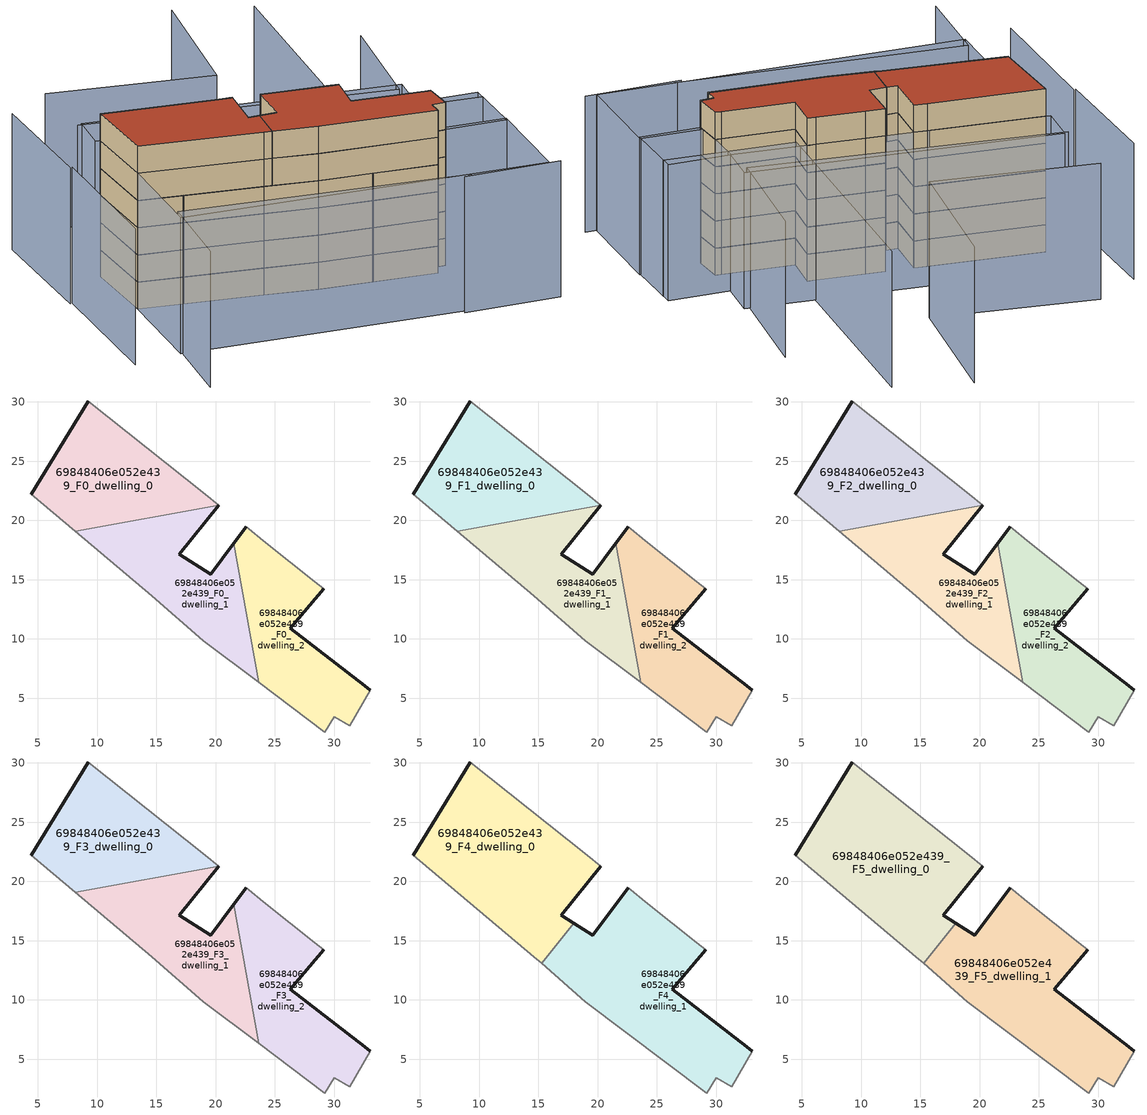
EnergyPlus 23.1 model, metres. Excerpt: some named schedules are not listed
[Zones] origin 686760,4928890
69848406e052e439_F0_dwelling_0
 floor ground (EU_floor_Construction): 20.27,21.29 20.27,21.3 19.12,22.21 9.27,30.08 4.45,22.21 8.14,19.11 z0
 wall outside (EU_wall_Construction): 4.45,22.21 9.27,30.08 z0:3
 wall adiabatic (EU_wall_Construction): 9.27,30.08 19.12,22.21 20.27,21.3 20.27,21.29 / 8.14,19.11 4.45,22.21 z0:3
 wall to 69848406e052e439_F0_dwelling_1 (EU_wall_Construction): 20.26,21.29 8.14,19.1 z0:3
69848406e052e439_F0_dwelling_1
 floor ground (EU_floor_Construction): 23.66,6.34 21.55,18.06 19.59,15.44 16.95,17.14 20.27,21.29 8.14,19.11 14.63,13.66 18.98,9.87 z0
 wall outside (EU_wall_Construction): 20.27,21.29 16.95,17.14 19.59,15.44 21.55,18.06 z0:3
 wall adiabatic (EU_wall_Construction): 23.66,6.34 18.98,9.87 14.63,13.66 8.14,19.11 z0:3
 wall to 69848406e052e439_F0_dwelling_2 (EU_wall_Construction): 21.55,18.06 23.66,6.34 z0:3
69848406e052e439_F0_dwelling_2
 floor ground (EU_floor_Construction): 31.31,2.66 33.05,5.67 32.57,6.04 26.31,10.91 29.12,14.24 28.38,14.82 24.23,18.14 22.58,19.45 21.55,18.06 23.66,6.34 29.22,2.15 30,3.43 z0
 wall outside (EU_wall_Construction): 29.12,14.24 26.31,10.91 32.57,6.04 33.05,5.67 / 21.55,18.06 22.58,19.45 z0:3
 wall adiabatic (EU_wall_Construction): 22.58,19.45 24.23,18.14 28.38,14.82 29.12,14.24 / 33.05,5.67 31.31,2.66 30,3.43 29.22,2.15 23.66,6.34 z0:3
69848406e052e439_F1_dwelling_0
 floor to 69848406e052e439_F0_dwelling_0 (EU_floor_Construction): 20.26,21.29 20.27,21.3 19.12,22.21 9.27,30.08 4.45,22.21 8.14,19.11 z3
 wall outside (EU_wall_Construction): 4.45,22.21 9.27,30.08 z3:6
 wall adiabatic (EU_wall_Construction): 9.27,30.08 19.12,22.21 20.27,21.3 20.27,21.29 / 8.14,19.11 4.45,22.21 z3:6
 wall to 69848406e052e439_F1_dwelling_1 (EU_wall_Construction): 20.26,21.29 8.14,19.1 z3:6
69848406e052e439_F1_dwelling_1
 floor to 69848406e052e439_F0_dwelling_1 (EU_floor_Construction): 23.65,6.34 21.54,18.06 19.59,15.44 16.95,17.14 20.26,21.29 8.14,19.11 14.63,13.66 18.98,9.87 z3
 wall outside (EU_wall_Construction): 20.27,21.29 16.95,17.14 19.59,15.44 21.55,18.06 z3:6
 wall adiabatic (EU_wall_Construction): 23.66,6.34 18.98,9.87 14.63,13.66 8.14,19.11 z3:6
 wall to 69848406e052e439_F1_dwelling_2 (EU_wall_Construction): 21.55,18.06 23.66,6.34 z3:6
69848406e052e439_F1_dwelling_2
 floor to 69848406e052e439_F0_dwelling_2 (EU_floor_Construction): 31.31,2.66 33.05,5.67 32.57,6.04 26.31,10.91 29.12,14.24 28.38,14.82 24.23,18.14 22.58,19.45 21.54,18.06 23.65,6.34 29.22,2.15 30,3.43 z3
 wall outside (EU_wall_Construction): 29.12,14.24 26.31,10.91 32.57,6.04 33.05,5.67 / 21.55,18.06 22.58,19.45 z3:6
 wall adiabatic (EU_wall_Construction): 22.58,19.45 24.23,18.14 28.38,14.82 29.12,14.24 / 33.05,5.67 31.31,2.66 30,3.43 29.22,2.15 23.66,6.34 z3:6
69848406e052e439_F2_dwelling_0
 floor to 69848406e052e439_F1_dwelling_0 (EU_floor_Construction): 20.26,21.29 20.27,21.3 19.12,22.21 9.27,30.08 4.45,22.21 8.14,19.11 z6
 wall outside (EU_wall_Construction): 4.45,22.21 9.27,30.08 z6:9
 wall adiabatic (EU_wall_Construction): 9.27,30.08 19.12,22.21 20.27,21.3 20.27,21.29 / 8.14,19.11 4.45,22.21 z6:9
 wall to 69848406e052e439_F2_dwelling_1 (EU_wall_Construction): 20.26,21.29 8.14,19.1 z6:9
69848406e052e439_F2_dwelling_1
 floor to 69848406e052e439_F1_dwelling_1 (EU_floor_Construction): 23.65,6.34 21.54,18.06 19.59,15.44 16.95,17.14 20.26,21.29 8.14,19.11 14.63,13.66 18.98,9.87 z6
 wall outside (EU_wall_Construction): 20.27,21.29 16.95,17.14 19.59,15.44 21.55,18.06 z6:9
 wall adiabatic (EU_wall_Construction): 23.66,6.34 18.98,9.87 14.63,13.66 8.14,19.11 z6:9
 wall to 69848406e052e439_F2_dwelling_2 (EU_wall_Construction): 21.55,18.06 23.66,6.34 z6:9
69848406e052e439_F2_dwelling_2
 floor to 69848406e052e439_F1_dwelling_2 (EU_floor_Construction): 31.31,2.66 33.05,5.67 32.57,6.04 26.31,10.91 29.12,14.24 28.38,14.82 24.23,18.14 22.58,19.45 21.54,18.06 23.65,6.34 29.22,2.15 30,3.43 z6
 wall outside (EU_wall_Construction): 29.12,14.24 26.31,10.91 32.57,6.04 33.05,5.67 / 21.55,18.06 22.58,19.45 z6:9
 wall adiabatic (EU_wall_Construction): 22.58,19.45 24.23,18.14 28.38,14.82 29.12,14.24 / 33.05,5.67 31.31,2.66 30,3.43 29.22,2.15 23.66,6.34 z6:9
69848406e052e439_F3_dwelling_0
 floor to 69848406e052e439_F2_dwelling_0 (EU_floor_Construction): 20.26,21.29 20.27,21.3 19.12,22.21 9.27,30.08 4.45,22.21 8.14,19.11 z9
 wall outside (EU_wall_Construction): 4.45,22.21 9.27,30.08 z9:12
 wall adiabatic (EU_wall_Construction): 9.27,30.08 19.12,22.21 20.27,21.3 20.27,21.29 / 8.14,19.11 4.45,22.21 z9:12
 wall to 69848406e052e439_F3_dwelling_1 (EU_wall_Construction): 20.26,21.29 8.14,19.1 z9:12
69848406e052e439_F3_dwelling_1
 floor to 69848406e052e439_F2_dwelling_1 (EU_floor_Construction): 23.65,6.34 21.54,18.06 19.59,15.44 16.95,17.14 20.26,21.29 8.14,19.11 14.63,13.66 18.98,9.87 z9
 wall outside (EU_wall_Construction): 20.27,21.29 16.95,17.14 19.59,15.44 21.55,18.06 z9:12
 wall adiabatic (EU_wall_Construction): 23.66,6.34 18.98,9.87 14.63,13.66 8.14,19.11 z9:12
 wall to 69848406e052e439_F3_dwelling_2 (EU_wall_Construction): 21.55,18.06 23.66,6.34 z9:12
69848406e052e439_F3_dwelling_2
 floor to 69848406e052e439_F2_dwelling_2 (EU_floor_Construction): 31.31,2.66 33.05,5.67 32.57,6.04 26.31,10.91 29.12,14.24 28.38,14.82 24.23,18.14 22.58,19.45 21.54,18.06 23.65,6.34 29.22,2.15 30,3.43 z9
 wall outside (EU_wall_Construction): 29.12,14.24 26.31,10.91 32.57,6.04 33.05,5.67 / 21.55,18.06 22.58,19.45 z9:12
 wall adiabatic (EU_wall_Construction): 22.58,19.45 24.23,18.14 28.38,14.82 29.12,14.24 / 33.05,5.67 31.31,2.66 30,3.43 29.22,2.15 23.66,6.34 z9:12
69848406e052e439_F4_dwelling_0
 floor to 69848406e052e439_F3_dwelling_0 (EU_floor_Construction): 20.26,21.29 20.27,21.3 19.12,22.21 9.27,30.08 4.45,22.21 8.14,19.11 z12
 floor to 69848406e052e439_F3_dwelling_1 (EU_floor_Construction): 17.99,16.46 16.95,17.14 20.26,21.29 8.14,19.11 14.63,13.66 15.29,13.08 z12
 wall outside (EU_wall_Construction): 20.27,21.3 16.95,17.14 17.99,16.46 / 4.45,22.21 9.27,30.08 z12:15
 wall adiabatic (EU_wall_Construction): 9.27,30.08 19.12,22.21 20.27,21.3 / 15.29,13.08 14.63,13.66 4.45,22.21 z12:15
 wall to 69848406e052e439_F4_dwelling_1 (EU_wall_Construction): 17.99,16.46 15.29,13.08 z12:15
69848406e052e439_F4_dwelling_1
 floor to 69848406e052e439_F3_dwelling_1 (EU_floor_Construction): 23.65,6.34 21.54,18.06 19.59,15.44 17.99,16.46 15.29,13.08 18.98,9.87 z12
 floor to 69848406e052e439_F3_dwelling_2 (EU_floor_Construction): 31.31,2.66 33.05,5.67 32.57,6.04 26.31,10.91 29.12,14.24 28.38,14.82 24.23,18.14 22.58,19.45 21.54,18.06 23.65,6.34 29.22,2.15 30,3.43 z12
 wall outside (EU_wall_Construction): 17.99,16.46 19.59,15.44 22.58,19.45 / 29.12,14.24 26.31,10.91 32.57,6.04 33.05,5.67 z12:15
 wall adiabatic (EU_wall_Construction): 22.58,19.45 24.23,18.14 28.38,14.82 29.12,14.24 / 33.05,5.67 31.31,2.66 30,3.43 29.22,2.15 18.98,9.87 15.29,13.08 z12:15
69848406e052e439_F5_dwelling_0
 floor to 69848406e052e439_F4_dwelling_0 (EU_floor_Construction): 17.99,16.46 16.95,17.14 20.27,21.3 19.12,22.21 9.27,30.08 4.45,22.21 14.63,13.66 15.29,13.08 z15
 wall outside (EU_wall_Construction): 20.27,21.3 16.95,17.14 17.99,16.46 / 4.45,22.21 9.27,30.08 z15:18
 wall adiabatic (EU_wall_Construction): 9.27,30.08 19.12,22.21 20.27,21.3 / 15.29,13.08 14.63,13.66 4.45,22.21 z15:18
 wall to 69848406e052e439_F5_dwelling_1 (EU_wall_Construction): 17.99,16.46 15.29,13.08 z15:18
 roof outside (EU_roof_Construction): 19.12,22.21 20.27,21.3 16.95,17.14 17.99,16.46 15.29,13.08 14.63,13.66 4.45,22.21 9.27,30.08 z18
69848406e052e439_F5_dwelling_1
 floor to 69848406e052e439_F4_dwelling_1 (EU_floor_Construction): 31.31,2.66 33.05,5.67 32.57,6.04 26.31,10.91 29.12,14.24 28.38,14.82 24.23,18.14 22.58,19.45 19.59,15.44 17.99,16.46 15.29,13.08 18.98,9.87 29.22,2.15 30,3.43 z15
 wall outside (EU_wall_Construction): 17.99,16.46 19.59,15.44 22.58,19.45 / 29.12,14.24 26.31,10.91 32.57,6.04 33.05,5.67 z15:18
 wall adiabatic (EU_wall_Construction): 22.58,19.45 24.23,18.14 28.38,14.82 29.12,14.24 / 33.05,5.67 31.31,2.66 30,3.43 29.22,2.15 18.98,9.87 15.29,13.08 z15:18
 roof outside (EU_roof_Construction): 29.12,14.24 26.31,10.91 32.57,6.04 33.05,5.67 31.31,2.66 30,3.43 29.22,2.15 18.98,9.87 15.29,13.08 17.99,16.46 19.59,15.44 22.58,19.45 24.23,18.14 28.38,14.82 z18
shading: 22.36,-5.72 31.16,-11.51 / -8,4.91 -1.45,13.32 / -1.45,13.32 23.24,-5.92 / 40.41,4.25 28.98,12.84 / 28.98,12.84 46.84,36.59 / 46.49,23.31 37.27,12.38 / 37.27,12.38 11.38,34.21 / 2.06,28.62 -7.46,14.47 / 10.13,41.38 1.83,28.72 / 41.23,42.9 29.9,29.7 / 29.9,29.7 16.18,41.48 / 41.16,5.36 36.87,-1.05 / 36.87,-1.05 31.13,2.79 / 31.13,2.79 35.41,9.2 / 35.41,9.2 41.16,5.36 / 4.45,22.21 37.2,-0.76 / 37.2,-0.76 30.18,-10.77 / 30.18,-10.77 -2.57,12.2 / -2.57,12.2 4.45,22.21 / 35.5,9.13 8.88,30.38 / 8.88,30.38 11.9,34.17 / 11.9,34.17 38.52,12.92 / 38.52,12.92 35.5,9.13 z0:15
[Building]
EU S2 Campaign: North Axis=0; Terrain=City; Solar Distribution=FullExterior
[Site:Location]
Bologna: Latitude=44.5; Longitude=11.25; Time Zone=1; Elevation=37
[SizingPeriod:WeatherFileDays]
AnnualSizingPeriod: Begin Month=1; Begin Day of Month=1; End Month=12; End Day of Month=31; Day of Week for Start Day=Monday; Use Weather File Daylight Saving Period=No; Use Weather File Rain and Snow Indicators=No
[MATERIAL]
EU_InternalMass_Material: Roughness=MediumRough; Thickness=0.1; Conductivity=1; Density=1800; Specific Heat=900; Thermal Absorptance=0.9; Solar Absorptance=0.7; Visible Absorptance=0.7
[MATERIAL:NOMASS] Roughness=MediumRough; Thermal Absorptance=0.9; Solar Absorptance=0.7; Visible Absorptance=0.7
Name | Thermal Resistance
EU_wall_NoMass | 0.905828
EU_roof_NoMass | 0.37593
EU_floor_NoMass | 0.67114
[CONSTRUCTION]
EU_wall_Construction: EU_wall_NoMass
EU_roof_Construction: EU_roof_NoMass
EU_floor_Construction: EU_floor_NoMass
EU_InternalMass_Construction: EU_InternalMass_Material
[ZONE] Type=1; Multiplier=1; Ceiling Height=autocalculate; Floor Area=autocalculate; Part of Total Floor Area=Yes
Name | Volume
69848406e052e439_F0_dwelling_0; 69848406e052e439_F1_dwelling_0; 69848406e052e439_F2_dwelling_0; 69848406e052e439_F3_dwelling_0 | 261.877
69848406e052e439_F4_dwelling_0 | 392.821
69848406e052e439_F5_dwelling_0 | 392.82
69848406e052e439_F0_dwelling_1; 69848406e052e439_F1_dwelling_2; 69848406e052e439_F2_dwelling_2; 69848406e052e439_F3_dwelling_2 | 261.883
69848406e052e439_F1_dwelling_1; 69848406e052e439_F2_dwelling_1; 69848406e052e439_F3_dwelling_1 | 261.886
69848406e052e439_F4_dwelling_1 | 392.812
69848406e052e439_F5_dwelling_1 | 392.815
69848406e052e439_F0_dwelling_2 | 261.884
[INTERNALMASS] Construction=EU_InternalMass_Construction
Name | Zone or ZoneList | Surface Area
69848406e052e439_F0_dwelling_0_EU_InternalMass | 69848406e052e439_F0_dwelling_0 | 87.293
69848406e052e439_F0_dwelling_1_EU_InternalMass | 69848406e052e439_F0_dwelling_1 | 87.2932
69848406e052e439_F0_dwelling_2_EU_InternalMass | 69848406e052e439_F0_dwelling_2 | 87.2949
69848406e052e439_F1_dwelling_0_EU_InternalMass | 69848406e052e439_F1_dwelling_0 | 87.293
69848406e052e439_F1_dwelling_1_EU_InternalMass | 69848406e052e439_F1_dwelling_1 | 87.2932
69848406e052e439_F1_dwelling_2_EU_InternalMass | 69848406e052e439_F1_dwelling_2 | 87.2949
69848406e052e439_F2_dwelling_0_EU_InternalMass | 69848406e052e439_F2_dwelling_0 | 87.293
69848406e052e439_F2_dwelling_1_EU_InternalMass | 69848406e052e439_F2_dwelling_1 | 87.2932
69848406e052e439_F2_dwelling_2_EU_InternalMass | 69848406e052e439_F2_dwelling_2 | 87.2949
69848406e052e439_F3_dwelling_0_EU_InternalMass | 69848406e052e439_F3_dwelling_0 | 87.293
69848406e052e439_F3_dwelling_1_EU_InternalMass | 69848406e052e439_F3_dwelling_1 | 87.2932
69848406e052e439_F3_dwelling_2_EU_InternalMass | 69848406e052e439_F3_dwelling_2 | 87.2949
69848406e052e439_F4_dwelling_0_EU_InternalMass | 69848406e052e439_F4_dwelling_0 | 130.94
69848406e052e439_F4_dwelling_1_EU_InternalMass | 69848406e052e439_F4_dwelling_1 | 130.939
69848406e052e439_F5_dwelling_0_EU_InternalMass | 69848406e052e439_F5_dwelling_0 | 130.94
69848406e052e439_F5_dwelling_1_EU_InternalMass | 69848406e052e439_F5_dwelling_1 | 130.939
[OTHEREQUIPMENT] Fuel Type=Electricity; Design Level Calculation Method=Watts/Area; Power per Zone Floor Area=1; Fraction Latent=0; Fraction Radiant=0; Fraction Lost=0; Carbon Dioxide Generation Rate=0; EndUse Subcategory=EU_Step8_InternalGains
Name | Zone or ZoneList or Space or SpaceList | Schedule
EU_Step8_InternalGain_69848406e052e439_F0_dwelling_0_f000 | 69848406e052e439_F0_dwelling_0 | EU_Step8_GainSchedule_69848406e052e439_F0_dwelling_0_f000
EU_Step8_InternalGain_69848406e052e439_F0_dwelling_1_f000 | 69848406e052e439_F0_dwelling_1 | EU_Step8_GainSchedule_69848406e052e439_F0_dwelling_1_f000
EU_Step8_InternalGain_69848406e052e439_F0_dwelling_2_f000 | 69848406e052e439_F0_dwelling_2 | EU_Step8_GainSchedule_69848406e052e439_F0_dwelling_2_f000
EU_Step8_InternalGain_69848406e052e439_F1_dwelling_0_f000 | 69848406e052e439_F1_dwelling_0 | EU_Step8_GainSchedule_69848406e052e439_F1_dwelling_0_f000
EU_Step8_InternalGain_69848406e052e439_F1_dwelling_1_f000 | 69848406e052e439_F1_dwelling_1 | EU_Step8_GainSchedule_69848406e052e439_F1_dwelling_1_f000
EU_Step8_InternalGain_69848406e052e439_F1_dwelling_2_f000 | 69848406e052e439_F1_dwelling_2 | EU_Step8_GainSchedule_69848406e052e439_F1_dwelling_2_f000
EU_Step8_InternalGain_69848406e052e439_F2_dwelling_0_f000 | 69848406e052e439_F2_dwelling_0 | EU_Step8_GainSchedule_69848406e052e439_F2_dwelling_0_f000
EU_Step8_InternalGain_69848406e052e439_F2_dwelling_1_f000 | 69848406e052e439_F2_dwelling_1 | EU_Step8_GainSchedule_69848406e052e439_F2_dwelling_1_f000
EU_Step8_InternalGain_69848406e052e439_F2_dwelling_2_f000 | 69848406e052e439_F2_dwelling_2 | EU_Step8_GainSchedule_69848406e052e439_F2_dwelling_2_f000
EU_Step8_InternalGain_69848406e052e439_F3_dwelling_0_f000 | 69848406e052e439_F3_dwelling_0 | EU_Step8_GainSchedule_69848406e052e439_F3_dwelling_0_f000
EU_Step8_InternalGain_69848406e052e439_F3_dwelling_1_f000 | 69848406e052e439_F3_dwelling_1 | EU_Step8_GainSchedule_69848406e052e439_F3_dwelling_1_f000
EU_Step8_InternalGain_69848406e052e439_F3_dwelling_2_f000 | 69848406e052e439_F3_dwelling_2 | EU_Step8_GainSchedule_69848406e052e439_F3_dwelling_2_f000
EU_Step8_InternalGain_69848406e052e439_F4_dwelling_0_f000 | 69848406e052e439_F4_dwelling_0 | EU_Step8_GainSchedule_69848406e052e439_F4_dwelling_0_f000
EU_Step8_InternalGain_69848406e052e439_F4_dwelling_1_f000 | 69848406e052e439_F4_dwelling_1 | EU_Step8_GainSchedule_69848406e052e439_F4_dwelling_1_f000
EU_Step8_InternalGain_69848406e052e439_F5_dwelling_0_f000 | 69848406e052e439_F5_dwelling_0 | EU_Step8_GainSchedule_69848406e052e439_F5_dwelling_0_f000
EU_Step8_InternalGain_69848406e052e439_F5_dwelling_1_f000 | 69848406e052e439_F5_dwelling_1 | EU_Step8_GainSchedule_69848406e052e439_F5_dwelling_1_f000
[ZONEVENTILATION:DESIGNFLOWRATE] Schedule=EU_AlwaysOn; Design Flow Rate Calculation Method=AirChanges/Hour; Air Changes per Hour=0.73129; Ventilation Type=Natural; Fan Pressure Rise=0; Fan Total Efficiency=1; Constant Term Coefficient=1; Temperature Term Coefficient=0; Velocity Term Coefficient=0; Velocity Squared Term Coefficient=0; Minimum Indoor Temperature=-100; Maximum Indoor Temperature=100; Delta Temperature=-100; Minimum Outdoor Temperature=-100; Maximum Outdoor Temperature=100; Maximum Wind Speed=40
Name | Zone or ZoneList or Space or SpaceList
EU_ConstantAir_69848406e052e439_F0_dwelling_0 | 69848406e052e439_F0_dwelling_0
EU_ConstantAir_69848406e052e439_F0_dwelling_1 | 69848406e052e439_F0_dwelling_1
EU_ConstantAir_69848406e052e439_F0_dwelling_2 | 69848406e052e439_F0_dwelling_2
EU_ConstantAir_69848406e052e439_F1_dwelling_0 | 69848406e052e439_F1_dwelling_0
EU_ConstantAir_69848406e052e439_F1_dwelling_1 | 69848406e052e439_F1_dwelling_1
EU_ConstantAir_69848406e052e439_F1_dwelling_2 | 69848406e052e439_F1_dwelling_2
EU_ConstantAir_69848406e052e439_F2_dwelling_0 | 69848406e052e439_F2_dwelling_0
EU_ConstantAir_69848406e052e439_F2_dwelling_1 | 69848406e052e439_F2_dwelling_1
EU_ConstantAir_69848406e052e439_F2_dwelling_2 | 69848406e052e439_F2_dwelling_2
EU_ConstantAir_69848406e052e439_F3_dwelling_0 | 69848406e052e439_F3_dwelling_0
EU_ConstantAir_69848406e052e439_F3_dwelling_1 | 69848406e052e439_F3_dwelling_1
EU_ConstantAir_69848406e052e439_F3_dwelling_2 | 69848406e052e439_F3_dwelling_2
EU_ConstantAir_69848406e052e439_F4_dwelling_0 | 69848406e052e439_F4_dwelling_0
EU_ConstantAir_69848406e052e439_F4_dwelling_1 | 69848406e052e439_F4_dwelling_1
EU_ConstantAir_69848406e052e439_F5_dwelling_0 | 69848406e052e439_F5_dwelling_0
EU_ConstantAir_69848406e052e439_F5_dwelling_1 | 69848406e052e439_F5_dwelling_1
[HVACTEMPLATE:THERMOSTAT] Constant Heating Setpoint=20; Constant Cooling Setpoint=50
EU_HeatOnly_69848406e052e439_F0_dwelling_0; EU_HeatOnly_69848406e052e439_F0_dwelling_1; EU_HeatOnly_69848406e052e439_F0_dwelling_2; EU_HeatOnly_69848406e052e439_F1_dwelling_0; EU_HeatOnly_69848406e052e439_F1_dwelling_1; EU_HeatOnly_69848406e052e439_F1_dwelling_2; EU_HeatOnly_69848406e052e439_F2_dwelling_0; EU_HeatOnly_69848406e052e439_F2_dwelling_1; EU_HeatOnly_69848406e052e439_F2_dwelling_2; EU_HeatOnly_69848406e052e439_F3_dwelling_0; EU_HeatOnly_69848406e052e439_F3_dwelling_1; EU_HeatOnly_69848406e052e439_F3_dwelling_2; EU_HeatOnly_69848406e052e439_F4_dwelling_0; EU_HeatOnly_69848406e052e439_F4_dwelling_1; EU_HeatOnly_69848406e052e439_F5_dwelling_0; EU_HeatOnly_69848406e052e439_F5_dwelling_1
[HVACTEMPLATE:ZONE:IDEALLOADSAIRSYSTEM] System Availability Schedule=EU_AlwaysOn; Maximum Heating Supply Air Temperature=50; Minimum Cooling Supply Air Temperature=13; Maximum Heating Supply Air Humidity Ratio=0.0156; Minimum Cooling Supply Air Humidity Ratio=0.0077; Heating Limit=NoLimit; Cooling Limit=NoLimit; Heating Availability Schedule=EU_AlwaysOn; Cooling Availability Schedule=EU_CoolingOff; Dehumidification Control Type=ConstantSensibleHeatRatio; Cooling Sensible Heat Ratio=0.7; Dehumidification Setpoint=60; Humidification Control Type=None; Humidification Setpoint=30; Outdoor Air Method=None; Outdoor Air Flow Rate per Person=0.00944; Outdoor Air Flow Rate per Zone Floor Area=0; Outdoor Air Flow Rate per Zone=0; Demand Controlled Ventilation Type=None; Outdoor Air Economizer Type=NoEconomizer; Heat Recovery Type=None; Sensible Heat Recovery Effectiveness=0.7; Latent Heat Recovery Effectiveness=0.65
Name | Template Thermostat
69848406e052e439_F0_dwelling_0 | EU_HeatOnly_69848406e052e439_F0_dwelling_0
69848406e052e439_F0_dwelling_1 | EU_HeatOnly_69848406e052e439_F0_dwelling_1
69848406e052e439_F0_dwelling_2 | EU_HeatOnly_69848406e052e439_F0_dwelling_2
